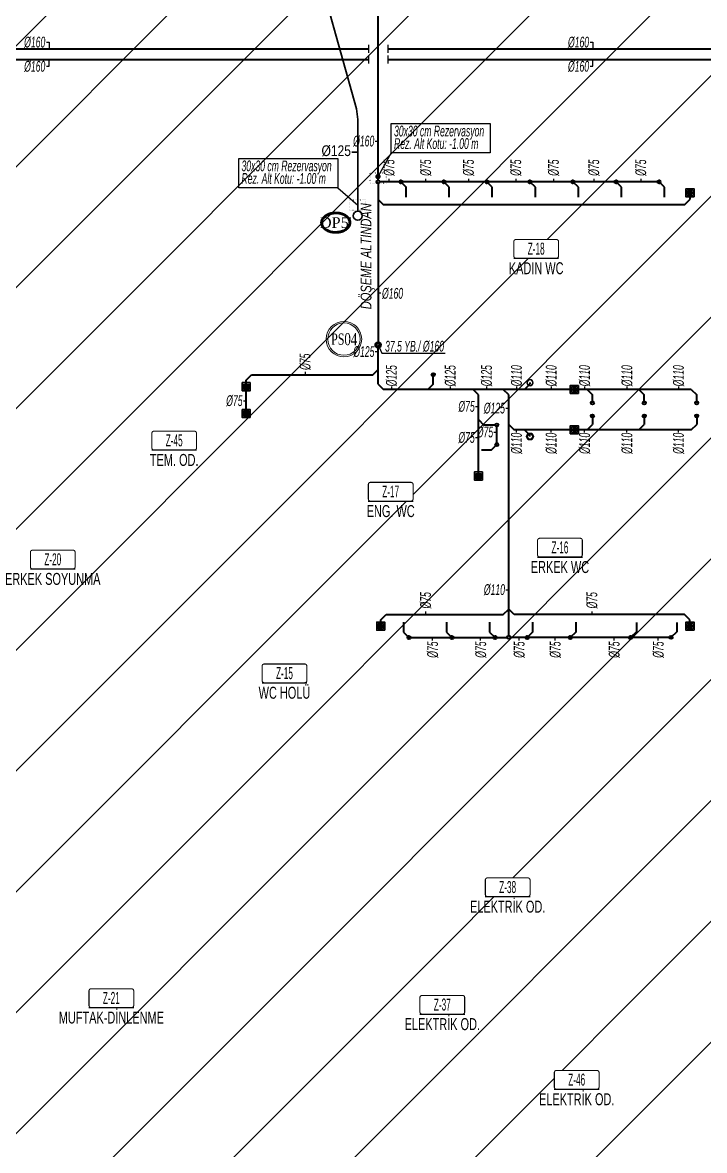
# Model space of a CAD drawing. Header units: centimetres. Extents: x 372964 to 529194, y 28783 to 59011.
# Drawn here: x 493296 to 494564, y 55016 to 57112 of the extents above; entities that cross this region are included whole.
import ezdxf
from ezdxf.enums import TextEntityAlignment as Align

# ---------------------------------------------------------------- set-up
doc = ezdxf.new("R2010")
doc.units = ezdxf.units.CM
doc.linetypes.add('CONTINOUS', pattern=[0])
doc.linetypes.add('DOT', pattern=[0.25, 0, -0.25])
doc.layers.get('0').update_dxf_attribs({"lineweight": 9})
for name, color, linetype in [('-M-MAHAL-DEBILER', 7, 'Continuous'), ('-M-MAHAL-ETIKET-NOT', 7, 'Continuous'), ('-M-MAHAL-ETIKET-NOTM', 7, 'Continuous'), ('-M-MAHAL-ETK-', 7, 'Continuous'), ('-M-MAHAL-HAVA-DEGISIM', 7, 'Continuous'), ('-M-MAHAL-NO', 7, 'Continuous'), ('-M-MAHAL-NOM', 7, 'Continuous'), ('0-KRCN--DELİK BORU', 4, 'CONTINOUS')]:
    doc.layers.add(name, color=color, linetype=linetype)
for name, color, linetype, lineweight in [('0-KRCN REZ.', 4, 'Continuous', 30), ('0-KRCN-SHT-KOLADI-YAZIYAĞMURSUYU', 4, 'Continuous', 35), ('0-KRCN-SHT-PİSSU-BORU', 220, 'PISSU_LINE50', 40), ('0-KRCN-SHT-SÜZGEÇBANYO', 171, 'Continuous', 35), ('0-KRCN-SHT-YAZI-KOLADI-PİSSU', 1, 'Continuous', 35), ('0-KRCN-SHT-YAZI-ÇAP-PİSSU', 41, 'Continuous', 30), ('0-MEK-SHT-aa YAĞMURSUYUBORUSU-100', 3, 'PISSU_LINE50', 35), ('0-MEK-SHT-KOLADI-YAZIYAĞMURSUYU', 4, 'Continuous', 35)]:
    doc.layers.add(name, color=color, linetype=linetype, lineweight=lineweight)
doc.styles.add('-M-ISSO-TEXT-TTF', font='ARIALN.TTF')
doc.styles.add('-M-MHLETK-NOT', font='romans.shx', dxfattribs={"width": 0.7})
doc.styles.add('-M-MHLETK-TEXT', font='ARIALN.TTF', dxfattribs={"width": 0.7})
doc.styles.add('ARIAL', font='arial.ttf', dxfattribs={"width": 0.8})
doc.styles.add('MUF', font='isocpeur.ttf')
doc.styles.add('YAZI', font='times.ttf')
doc.styles.add('ÇAP-2', font='ARIALNBI.TTF')
doc.linetypes.add('PISSU_LINE50', pattern='A,50,-10,["C",MUF,S=10,R=0,X=1,Y=-5],0', length=60)

# ---------------------------------------------------------------- blocks, each defined once
blk = doc.blocks.new('M-MHLETK-YNG')
at = {"layer": '-M-MAHAL-ETIKET-NOTM', "color": 3, "style": '-M-ISSO-TEXT-TTF', "width": 0.8, "flags": 8}
blk.add_attdef('MAH-ADI2', text='', height=1.11, dxfattribs=at).set_placement((0, -2.55), align=Align.MIDDLE_CENTER)
at = {"layer": '-M-MAHAL-HAVA-DEGISIM', "style": '-M-MHLETK-NOT', "width": 0.5, "flags": 8}
blk.add_attdef('HAVADEG', text='', height=0.6, dxfattribs=at).set_placement((0, 3.61), align=Align.MIDDLE_CENTER)
blk.add_wipeout([(-2.08, 1.74), (2.08, 1.74), (2.08, 0), (-2.08, 0)]).dxf.layer = '-M-MAHAL-ETK-'
at = {"layer": '-M-MAHAL-ETK-', "color": 0}
for p, q in [((-2.08, 0), (2.08, 0)), ((-1.16, 0), (-1.16, 0))]:
    blk.add_line(p, q, dxfattribs=at)
blk.add_lwpolyline([(-1.88, 1.74, 0.1, 0.1, 0), (1.88, 1.74, 0.1, 0.1, -0.414214), (2.08, 1.54, 0.1, 0.1, 0), (2.08, 0.2, 0.1, 0.1, -0.414214), (1.88, 0, 0.1, 0.1, 0), (-1.88, 0, 0.1, 0.1, -0.414214), (-2.08, 0.2, 0.1, 0.1, 0), (-2.08, 1.54, 0.1, 0.1, -0.414214)], format="xyseb", close=True, dxfattribs=at)
at = {"layer": '-M-MAHAL-DEBILER', "color": 4, "style": '-M-MHLETK-NOT', "width": 0.5, "flags": 8}
blk.add_attdef('DEBIS', text='', height=0.4, dxfattribs=at).set_placement((-2.17, 2.15), align=Align.MIDDLE_CENTER)
at = {"layer": '-M-MAHAL-DEBILER', "color": 191, "style": '-M-MHLETK-NOT', "width": 0.5, "flags": 8}
blk.add_attdef('DEBIR', text='', height=0.4, dxfattribs=at).set_placement((-1.61, 2.15), align=Align.MIDDLE_CENTER)
at = {"layer": '-M-MAHAL-DEBILER', "color": 31, "style": '-M-MHLETK-NOT', "width": 0.5, "flags": 8}
blk.add_attdef('DEBIF', text='', height=0.4, dxfattribs=at).set_placement((1.59, 2.15), align=Align.MIDDLE_CENTER)
at = {"layer": '-M-MAHAL-DEBILER', "color": 1, "style": '-M-MHLETK-NOT', "width": 0.5, "flags": 8}
blk.add_attdef('DEBIE', text='', height=0.4, dxfattribs=at).set_placement((2.32, 2.15), align=Align.MIDDLE_CENTER)
at = {"layer": '-M-MAHAL-ETIKET-NOT', "color": 3}
for tag, height, style, width, flags, p in [('KIS', 0.04, '-M-MHLETK-NOT', 0.5, 9, (-2.59, 1.62)), ('ALAN', 0.04, '-M-MHLETK-NOT', 0.5, 9, (-2.58, 1.56)), ('RH', 0.04, '-M-MHLETK-NOT', 0.5, 9, (-2.39, 1.62)), ('YUKSEKLIK', 0.04, '-M-MHLETK-NOT', 0.5, 9, (-2.32, 1.56)), ('YAZ', 0.04, '-M-MHLETK-NOT', 0.5, 9, (-2.18, 1.62)), ('MAH-ADI', 1.11, '-M-ISSO-TEXT-TTF', 0.8, 8, (0, -0.93))]:
    blk.add_attdef(tag, text='', height=height, dxfattribs=dict(at, style=style, width=width, flags=flags)).set_placement(p, align=Align.MIDDLE_CENTER)
at = {"layer": '-M-MAHAL-ETIKET-NOT', "color": 3, "style": '-M-MHLETK-NOT', "width": 0.5, "flags": 9}
for tag, p, height in [('HL', (-2.62, 1.49), 0.0286), ('KLKTR', (-2.62, 1.42), 0.04), ('RDY-BOY1', (-2.61, 1.37), 0.0286), ('RDY-BOY2', (-2.61, 1.32), 0.0286), ('RDY-BOY3', (-2.61, 1.27), 0.0286), ('RDY-BOY4', (-2.61, 1.22), 0.0286), ('KON-BOY1', (-2.61, 1.14), 0.0286), ('KON-BOY2', (-2.61, 1.09), 0.0286), ('KON-BOY3', (-2.61, 1.04), 0.0286), ('HLA', (-2.52, 1.49), 0.0286), ('RDY-TIP1', (-2.5, 1.37), 0.0286), ('RDY-TIP2', (-2.5, 1.32), 0.0286), ('RDY-TIP3', (-2.5, 1.27), 0.0286), ('RDY-TIP4', (-2.5, 1.22), 0.0286), ('KON-TIP1', (-2.5, 1.14), 0.0286), ('KON-TIP2', (-2.5, 1.09), 0.0286), ('KON-TIP3', (-2.5, 1.04), 0.0286), ('RDY-ADET1', (-2.39, 1.37), 0.0286), ('RDY-ADET2', (-2.39, 1.32), 0.0286), ('RDY-ADET3', (-2.39, 1.27), 0.0286), ('RDY-ADET4', (-2.39, 1.22), 0.0286), ('KON-ADET1', (-2.39, 1.14), 0.0286), ('KON-ADET2', (-2.39, 1.09), 0.0286), ('KON-ADET3', (-2.39, 1.04), 0.0286), ('RDY-ISI1', (-2.27, 1.37), 0.0286), ('RDY-ISI2', (-2.27, 1.32), 0.0286), ('RDY-ISI3', (-2.27, 1.27), 0.0286), ('RDY-ISI4', (-2.27, 1.22), 0.0286), ('KON-ISI1', (-2.27, 1.14), 0.0286), ('KON-ISI2', (-2.27, 1.09), 0.0286), ('KON-ISI3', (-2.27, 1.04), 0.0286), ('SHG', (-2.23, 1.49), 0.0286), ('AHU', (-2.23, 1.44), 0.0286), ('LHG', (-2.13, 1.49), 0.0286), ('RDY-BNP1', (-2.1, 1.37), 0.0286), ('RDY-BNP2', (-2.1, 1.32), 0.0286), ('RDY-BNP3', (-2.1, 1.27), 0.0286), ('RDY-BNP4', (-2.1, 1.22), 0.0286), ('KON-BNP1', (-2.1, 1.14), 0.0286), ('KON-BNP2', (-2.1, 1.09), 0.0286), ('KON-BNP3', (-2.1, 1.04), 0.0286), ('HG', (-2.04, 1.49), 0.0286), ('HGA', (-1.96, 1.49), 0.0286), ('EF', (-1.96, 1.44), 0.0286), ('RDY-BNK1', (-1.96, 1.37), 0.0286), ('RDY-BNK2', (-1.96, 1.32), 0.0286), ('RDY-BNK3', (-1.96, 1.27), 0.0286), ('RDY-BNK4', (-1.96, 1.22), 0.0286), ('KON-BNK1', (-1.96, 1.14), 0.0286), ('KON-BNK2', (-1.96, 1.09), 0.0286), ('KON-BNK3', (-1.96, 1.04), 0.0286), ('FCU-TIP1', (-2.61, 0.96), 0.0286), ('FCU-TIP2', (-2.61, 0.91), 0.0286), ('FCU-TIP3', (-2.61, 0.86), 0.0286), ('VRV-TIP1', (-2.61, 0.76), 0.0286), ('VRV-TIP2', (-2.61, 0.71), 0.0286), ('FCU-ADET1', (-2.52, 0.96), 0.0286), ('FCU-ADET2', (-2.52, 0.91), 0.0286), ('FCU-ADET3', (-2.52, 0.86), 0.0286), ('VRV-ADET1', (-2.52, 0.76), 0.0286), ('VRV-ADET2', (-2.52, 0.71), 0.0286), ('FCU-KAP1', (-2.4, 0.96), 0.0286), ('FCU-KAP2', (-2.4, 0.91), 0.0286), ('FCU-KAP3', (-2.4, 0.86), 0.0286), ('VRV-KAP1', (-2.4, 0.76), 0.0286), ('VRV-KAP2', (-2.4, 0.71), 0.0286), ('FCU-DUY1', (-2.27, 0.96), 0.0286), ('FCU-DUY2', (-2.27, 0.91), 0.0286), ('FCU-DUY3', (-2.27, 0.86), 0.0286), ('VRV-DUY1', (-2.27, 0.76), 0.0286), ('VRV-DUY2', (-2.27, 0.71), 0.0286), ('FCU-SOG1', (-2.15, 0.96), 0.0286), ('FCU-SOG2', (-2.15, 0.91), 0.0286), ('FCU-SOG3', (-2.15, 0.86), 0.0286), ('VRV-SOG1', (-2.15, 0.76), 0.0286), ('VRV-SOG2', (-2.15, 0.71), 0.0286), ('FCU-ISI1', (-2.04, 0.96), 0.0286), ('FCU-ISI2', (-2.04, 0.91), 0.0286), ('FCU-ISI3', (-2.04, 0.86), 0.0286), ('VRV-ISI1', (-2.04, 0.76), 0.0286), ('VRV-ISI2', (-2.04, 0.71), 0.0286), ('FCU-DEBI1', (-1.95, 0.96), 0.0286), ('FCU-DEBI2', (-1.95, 0.91), 0.0286), ('FCU-DEBI3', (-1.95, 0.86), 0.0286), ('VRV-DEBI1', (-1.95, 0.76), 0.0286), ('VRV-DEBI2', (-1.95, 0.71), 0.0286), ('FCU-BNP1', (-1.83, 0.96), 0.0286), ('FCU-BNP2', (-1.83, 0.91), 0.0286), ('FCU-BNP3', (-1.83, 0.86), 0.0286), ('VRV-BNP1', (-1.83, 0.76), 0.0286), ('VRV-BNP2', (-1.83, 0.71), 0.0286), ('FCU-BNK1', (-1.61, 0.96), 0.0286), ('FCU-BNK2', (-1.61, 0.91), 0.0286), ('FCU-BNK3', (-1.61, 0.86), 0.0286), ('VRV-BNK1', (-1.61, 0.76), 0.0286), ('VRV-BNK2', (-1.61, 0.71), 0.0286)]:
    blk.add_attdef(tag, p, '', height=height, dxfattribs=at)
at = {"layer": '-M-MAHAL-HAVA-DEGISIM', "style": '-M-MHLETK-NOT', "width": 0.5, "flags": 8}
blk.add_attdef('HAVA', text='', height=0.6, dxfattribs=at).set_placement((0, 2.4), align=Align.MIDDLE_CENTER)
at = {"layer": '-M-MAHAL-NO', "color": 7, "style": '-M-MHLETK-TEXT', "width": 0.6, "flags": 8}
blk.add_attdef('MAH-NO', text='', height=1.11, dxfattribs=at).set_placement((0, 0.89), align=Align.MIDDLE_CENTER)
at = {"layer": '-M-MAHAL-NOM', "color": 7, "style": '-M-MHLETK-TEXT', "width": 0.6, "flags": 8}
blk.add_attdef('MAH-NOM', text='', height=1.11, dxfattribs=at).set_placement((0, 0.89), align=Align.MIDDLE_CENTER)
blk = doc.blocks.new('A$C354C280E')
at = {"layer": '0-KRCN-SHT-YAZI-KOLADI-PİSSU', "color": 6, "lineweight": 20}
for radius in [22, 20]:
    blk.add_circle((0, 0), radius, dxfattribs=at)
at = {"layer": '0-KRCN-SHT-YAZI-KOLADI-PİSSU', "color": 6, "style": 'YAZI', "width": 0.7}
blk.add_text('PS', height=14, rotation=360, dxfattribs=at).set_placement((0.6, 0), align=Align.MIDDLE_RIGHT)
blk.add_attdef('99', text='', height=14, rotation=360, dxfattribs=at).set_placement((0.6, 0), align=Align.MIDDLE_LEFT)
blk = doc.blocks.new('0-MEK-SHT-SÜZGEÇ BANYO-1')
at = {"layer": '0-KRCN-SHT-SÜZGEÇBANYO', "color": 120, "lineweight": 20}
for p, q in [((-5, -4.5), (5, -4.5)), ((-5, -6.5), (5, -6.5)), ((-5, -8.5), (5, -8.5)), ((-5, -10.5), (5, -10.5))]:
    blk.add_line(p, q, dxfattribs=at)
at = {"layer": '0-KRCN-SHT-SÜZGEÇBANYO'}
blk.add_lwpolyline([(-7.5, 0), (7.5, 0), (7.5, -15), (-7.5, -15)], close=True, dxfattribs=at)
at = {"layer": '0-KRCN-SHT-SÜZGEÇBANYO', "color": 120, "lineweight": 20}
blk.add_lwpolyline([(-5, -2.5), (5, -2.5), (5, -12.5), (-5, -12.5)], close=True, dxfattribs=at)
at = {"layer": '0-KRCN-SHT-SÜZGEÇBANYO'}
blk.add_circle((0, -7.5), 3.5, dxfattribs=at)
blk = doc.blocks.new('G$CAA6DA624')
at = {"layer": '0-KRCN-SHT-YAZI-ÇAP-PİSSU', "linetype": 'Continuous'}
blk.add_lwpolyline([(0, 54.6), (184, 54.6), (184, -0.1), (0, 0)], close=True, dxfattribs=at)
at = {"layer": '0-KRCN-SHT-YAZI-ÇAP-PİSSU', "linetype": 'Continuous', "style": 'ÇAP-2', "width": 0.7}
for s, p in [('30x30 cm Rezervasyon', (5.1, 30.7)), ('Rez. Alt Kotu: -1.00 m', (5.1, 7.4))]:
    blk.add_text(s, height=20, dxfattribs=at).set_placement(p)
blk = doc.blocks.new('DİKİŞLİ ÇELİK BORU-DN50')
h = blk.add_hatch(color=256)
edge = h.paths.add_edge_path(flags=17)
edge.add_arc((0, 0), 26.5, 0, 360)
edge = h.paths.add_edge_path()
edge.add_arc((0, 0), 30.1, 0, 360)
at = {"color": 7}
for radius in [30.1, 26.5]:
    blk.add_circle((0, 0), radius, dxfattribs=at)

msp = doc.modelspace()

# ---------------------------------------------------------------- hatches: boundary and pattern name
h = msp.add_hatch()
h.set_pattern_fill('ANSI31', color=8, scale=50, style=0)
h.paths.add_polyline_path([(475400, 51640), (498580, 51640), (498580, 57840), (475400, 57840)])
at = {"layer": '0-KRCN-SHT-PİSSU-BORU'}
h = msp.add_hatch(dxfattribs=at)
h.set_pattern_fill('ANSI37', color=256, scale=0.2, angle=180)
h.set_pattern_definition([(45, (490580.1455, 64917.6992), (-0.449012806, 0.449012806), []), (135, (490580.1455, 64917.6992), (-0.449012806, -0.449012806), [])])
h.paths.add_polyline_path([(493960.39, 56512.563, 1), (493954.39, 56512.563, 1)])
h.paths.add_polyline_path([(493962.39, 56512.563, 1), (493952.39, 56512.563, 1)])
at = {"layer": '0-KRCN-SHT-YAZI-ÇAP-PİSSU', "linetype": 'Continuous'}
h = msp.add_hatch(color=256, dxfattribs=at)
h.dxf.hatch_style = 1
edge = h.paths.add_edge_path()
edge.add_arc((493957.188, 56825.427), 5, -90, 270, ccw=False)

# ---------------------------------------------------------------- linework, layer by layer
at = {"layer": '0-KRCN REZ.', "linetype": 'DOT', "ltscale": 10}
for points in [[(493972.394, 56812.658), (493942.394, 56812.658), (493942.394, 56832.563), (493972.394, 56832.563)], [(493934.14, 56762.514), (493904.14, 56762.514), (493904.14, 56782.418), (493934.14, 56782.418)]]:
    msp.add_lwpolyline(points, close=True, dxfattribs=at)
at = {"layer": '0-KRCN-SHT-KOLADI-YAZIYAĞMURSUYU', "linetype": 'Continuous'}
for points, knots in [([(493851.166, 56739.847), (493851.166, 56739.543), (493851.186, 56738.937), (493851.274, 56738.032), (493851.395, 56737.284), (493851.566, 56736.471), (493851.802, 56735.598), (493852.153, 56734.604), (493852.568, 56733.64), (493853.043, 56732.706), (493853.58, 56731.809), (493854.124, 56731.014), (493854.658, 56730.311), (493855.316, 56729.526), (493856.12, 56728.672), (493857.089, 56727.769), (493857.886, 56727.113), (493858.713, 56726.486), (493859.568, 56725.885), (493860.715, 56725.17), (493861.906, 56724.509), (493862.999, 56723.969), (493864.103, 56723.476), (493865.214, 56723.028), (493866.477, 56722.578), (493867.767, 56722.176), (493869.082, 56721.821), (493870.417, 56721.513), (493871.771, 56721.252), (493873.14, 56721.039), (493874.522, 56720.874), (493875.913, 56720.756), (493877.31, 56720.686), (493878.71, 56720.663), (493880.11, 56720.688), (493881.507, 56720.76), (493882.898, 56720.881), (493884.279, 56721.049), (493885.647, 56721.264), (493887, 56721.527), (493888.335, 56721.837), (493889.648, 56722.195), (493890.937, 56722.599), (493892.199, 56723.052), (493893.43, 56723.551), (493894.629, 56724.099), (493895.793, 56724.694), (493896.918, 56725.338), (493898.001, 56726.032), (493899.039, 56726.776), (493900.054, 56727.59), (493900.953, 56728.405), (493901.743, 56729.209), (493902.415, 56729.967), (493902.904, 56730.583), (493903.369, 56731.217), (493903.81, 56731.87), (493904.326, 56732.743), (493904.787, 56733.647), (493905.145, 56734.478), (493905.467, 56735.358), (493905.745, 56736.288), (493905.982, 56737.378), (493906.109, 56738.302), (493906.174, 56739.139), (493906.196, 56739.979), (493906.152, 56741.005), (493906.028, 56742.023), (493905.834, 56743.028), (493905.573, 56744.016), (493905.21, 56745.066), (493904.844, 56745.915), (493904.436, 56746.741), (493903.986, 56747.542), (493903.385, 56748.465), (493902.836, 56749.201), (493902.255, 56749.91), (493901.642, 56750.595), (493900.795, 56751.44), (493900.104, 56752.051), (493899.385, 56752.641), (493898.712, 56753.158), (493897.778, 56753.808), (493896.809, 56754.418), (493895.807, 56754.989), (493894.775, 56755.521), (493893.714, 56756.016), (493892.628, 56756.472), (493891.516, 56756.891), (493890.191, 56757.337), (493888.642, 56757.784), (493886.864, 56758.202), (493885.459, 56758.461), (493884.037, 56758.676), (493882.602, 56758.848), (493880.744, 56758.984), (493878.877, 56759.036), (493877.217, 56759.007), (493875.562, 56758.914), (493873.917, 56758.759), (493872.084, 56758.5), (493870.277, 56758.157), (493868.697, 56757.776), (493867.341, 56757.389), (493866.2, 56757.019), (493865.081, 56756.612), (493863.986, 56756.168), (493862.917, 56755.686), (493861.875, 56755.165), (493860.864, 56754.607), (493859.852, 56753.99), (493858.846, 56753.31), (493857.853, 56752.56), (493856.908, 56751.761), (493856.113, 56751.006), (493855.347, 56750.201), (493854.684, 56749.422), (493854.041, 56748.566), (493853.506, 56747.764), (493853.125, 56747.118), (493852.771, 56746.455), (493852.442, 56745.777), (493852.074, 56744.879), (493851.764, 56743.957), (493851.542, 56743.119), (493851.36, 56742.233), (493851.227, 56741.298), (493851.172, 56740.452), (493851.166, 56739.968), (493851.166, 56739.847)], [0, 0, 0, 0, 1.21339293, 2.42473124, 3.63489945, 4.23987968, 5.7478537, 7.25061553, 8.45036004, 9.9454989, 11.43713461, 12.62924321, 13.79813259, 14.96748664, 16.72440243, 18.48754911, 20.25915826, 20.85193816, 22.63814716, 24.43835494, 26.25374456, 28.08506238, 29.31503335, 31.08783614, 32.87543885, 34.67718763, 36.49221248, 38.3194604, 40.15772725, 42.00568806, 43.86168904, 45.72323025, 47.58851284, 49.45568478, 51.32287003, 53.18819734, 55.0498291, 56.90523756, 58.75253039, 60.59023363, 62.41697032, 64.23149033, 66.03270175, 67.81970382, 69.59116115, 71.34787006, 73.08989323, 74.81761227, 76.53175626, 78.23342668, 79.92411713, 81.73188659, 83.08334945, 84.4322027, 85.77980492, 86.22905114, 87.57846393, 88.92888361, 90.28144765, 91.63757804, 92.5445757, 94.02880747, 95.51508558, 97.00498723, 97.75200873, 98.8727907, 100.36434615, 101.85439832, 102.97201475, 104.45737462, 105.93716628, 107.41320008, 108.15038692, 109.62049886, 111.0878939, 112.55444747, 113.28796958, 114.75557978, 116.22646897, 118.07193451, 118.44221433, 119.94900834, 121.46489506, 122.99085289, 124.52761865, 126.07569893, 127.63538399, 129.20676336, 130.7904493, 132.38563882, 134.7986363, 137.2339575, 139.68875866, 140.51087388, 142.98603009, 145.47065952, 147.96044101, 150.45094642, 152.10958246, 154.59055578, 157.05924104, 159.51188105, 161.94502458, 163.55487615, 165.15343888, 166.74061708, 168.316109, 169.87976517, 171.43160544, 172.97183582, 174.50086452, 176.16921248, 177.82707391, 179.47579686, 181.11716916, 182.20851577, 183.92100538, 185.20467104, 186.48880743, 187.77470896, 188.20404817, 189.49509554, 190.78787061, 192.08334418, 193.38269276, 194.25185229, 195.70257141, 197.15469845, 197.63942296, 197.63942296, 197.63942296, 197.63942296]), ([(493853.416, 56739.847), (493853.416, 56738.955), (493853.518, 56738.063), (493853.914, 56736.322), (493854.209, 56735.473), (493854.965, 56733.846), (493855.426, 56733.067), (493857.002, 56730.882), (493858.314, 56729.593), (493861.326, 56727.35), (493863.027, 56726.393), (493867.5, 56724.476), (493870.418, 56723.694), (493876.475, 56722.86), (493879.611, 56722.809), (493885.72, 56723.445), (493888.69, 56724.13), (493894.102, 56726.197), (493896.548, 56727.578), (493899.648, 56730.216), (493900.608, 56731.236), (493902.208, 56733.463), (493902.848, 56734.672), (493903.638, 56736.991), (493903.854, 56738.078), (493903.979, 56740.27), (493903.887, 56741.374), (493903.409, 56743.519), (493903.023, 56744.559), (493902.007, 56746.526), (493901.378, 56747.453), (493899.921, 56749.178), (493899.095, 56749.977), (493896.348, 56752.201), (493894.178, 56753.424), (493889.411, 56755.324), (493886.814, 56755.999), (493881.438, 56756.772), (493878.66, 56756.87), (493873.195, 56756.481), (493870.508, 56755.995), (493865.485, 56754.463), (493863.147, 56753.418), (493859.602, 56751.146), (493858.258, 56750.041), (493856.229, 56747.815), (493855.466, 56746.747), (493854.269, 56744.457), (493853.837, 56743.234), (493853.481, 56741.271), (493853.416, 56740.559), (493853.416, 56739.847)], [0, 0, 0, 0, 0.13864935, 0.13864935, 0.2772987, 0.2772987, 0.41594805, 0.41594805, 0.68812098, 0.68812098, 0.96029391, 0.96029391, 1.34966335, 1.34966335, 1.73903278, 1.73903278, 2.12840222, 2.12840222, 2.51777166, 2.51777166, 2.7269123, 2.7269123, 2.93605295, 2.93605295, 3.10671137, 3.10671137, 3.27736978, 3.27736978, 3.4480282, 3.4480282, 3.61868661, 3.61868661, 3.78934503, 3.78934503, 4.13557457, 4.13557457, 4.4818041, 4.4818041, 4.82803364, 4.82803364, 5.17426317, 5.17426317, 5.52049271, 5.52049271, 5.77410359, 5.77410359, 5.97327976, 5.97327976, 6.17245593, 6.17245593, 6.28318531, 6.28318531, 6.28318531, 6.28318531])]:
    msp.add_open_spline(points, degree=3, knots=knots, dxfattribs=at)
at = {"layer": '0-KRCN-SHT-PİSSU-BORU'}
for p, q in [((493957.394, 56818.673), (493957.394, 57662.403)), ((493957.39, 56812.673), (493957.39, 56517.563)), ((494479.746, 56815.673), (493960.394, 56815.673)), ((493999.746, 56815.673), (494009.746, 56805.673)), ((494089.746, 56805.673), (494079.746, 56815.673)), ((494169.746, 56805.673), (494159.746, 56815.673)), ((494249.746, 56805.673), (494239.746, 56815.673)), ((494329.746, 56805.673), (494319.746, 56815.673)), ((494409.746, 56805.673), (494399.746, 56815.673)), ((494489.746, 56805.673), (494479.746, 56815.673)), ((494009.746, 56786.945), (494009.746, 56805.673)), ((494089.746, 56786.945), (494089.746, 56805.673)), ((494169.746, 56786.945), (494169.746, 56805.673)), ((494249.746, 56786.945), (494249.746, 56805.673)), ((494329.746, 56786.945), (494329.746, 56805.673)), ((494409.746, 56786.945), (494409.746, 56805.673)), ((494489.746, 56786.945), (494489.746, 56805.673)), ((494537.246, 56795.207), (494537.246, 56782.959)), ((493957.383, 56782.959), (493967.38, 56772.959)), ((494527.246, 56772.959), (493967.38, 56772.959)), ((494527.246, 56772.959), (494537.246, 56782.959)), ((493957.48, 56440.063), (493957.39, 56507.563)), ((493712.246, 56447.194), (493722.246, 56457.194)), ((493722.246, 56457.194), (493947.48, 56457.194)), ((493947.48, 56457.194), (493957.48, 56467.194)), ((494059.914, 56440.063), (494059.914, 56457.459)), ((493712.246, 56385.063), (493712.246, 56447.194)), ((493957.48, 56440.063), (493967.48, 56430.063)), ((494059.914, 56440.063), (494049.914, 56430.063)), ((494229.772, 56430.063), (494239.772, 56440.063)), ((494239.772, 56442.563), (494239.772, 56440.063)), ((494539.746, 56430.063), (493967.48, 56430.063)), ((494143.923, 56420.063), (494133.923, 56430.063)), ((494143.923, 56269.09), (494143.923, 56420.063)), ((494200.161, 56420.063), (494190.161, 56430.063)), ((494200.161, 55972.578), (494200.161, 56420.063)), ((494345.939, 56430.063), (494355.939, 56420.063)), ((494355.939, 56404.894), (494355.939, 56420.063)), ((494442.208, 56430.063), (494452.208, 56420.063)), ((494452.208, 56404.894), (494452.208, 56420.063)), ((494539.746, 56430.063), (494549.746, 56420.063)), ((494549.746, 56404.894), (494549.746, 56420.063)), ((494143.923, 56373.86), (494153.923, 56363.86)), ((494355.939, 56380.701), (494355.939, 56365.063)), ((494452.208, 56380.701), (494452.208, 56365.063)), ((494549.746, 56380.701), (494549.746, 56365.063)), ((494175.141, 56363.86), (494153.923, 56363.86)), ((494178.141, 56327.566), (494178.141, 56363.86)), ((494200.161, 56365.063), (494210.161, 56355.063)), ((494539.746, 56355.063), (494210.161, 56355.063)), ((494229.772, 56355.063), (494239.772, 56345.063)), ((494345.939, 56355.063), (494355.939, 56365.063)), ((494442.208, 56355.063), (494452.208, 56365.063)), ((494539.746, 56355.063), (494549.746, 56365.063)), ((494239.772, 56342.562), (494239.772, 56345.063)), ((494149.597, 56317.566), (494168.141, 56317.566)), ((494168.141, 56317.566), (494178.141, 56327.566)), ((494190.161, 56011.887), (494200.161, 56021.887)), ((494210.161, 56011.887), (494200.161, 56021.887)), ((493962.246, 56001.887), (493972.246, 56011.887)), ((493962.246, 55990.093), (493962.246, 56001.887)), ((493972.246, 56011.887), (494190.161, 56011.887)), ((494004.746, 55997.748), (494004.746, 55979.02)), ((494084.746, 55997.748), (494084.746, 55979.02)), ((494164.746, 55997.748), (494164.746, 55979.02)), ((494527.215, 56011.887), (494210.161, 56011.887)), ((494244.746, 55997.748), (494244.746, 55979.02)), ((494324.746, 55997.748), (494324.746, 55979.02)), ((494437.539, 55996.94), (494437.539, 55979.856)), ((494512.539, 55996.94), (494512.539, 55979.856)), ((494537.246, 56001.856), (494527.215, 56011.887)), ((494537.246, 55990.063), (494537.246, 56001.856)), ((494004.746, 55979.02), (494014.746, 55969.02)), ((494084.746, 55979.02), (494094.746, 55969.02)), ((494164.746, 55979.02), (494174.746, 55969.02)), ((494244.746, 55979.02), (494234.746, 55969.02)), ((494324.746, 55979.02), (494314.746, 55969.02)), ((494437.539, 55979.856), (494426.703, 55969.02)), ((494512.539, 55979.856), (494501.703, 55969.02)), ((494014.746, 55969.02), (494197.211, 55969.02)), ((494501.703, 55969.02), (494203.112, 55969.02))]:
    msp.add_line(p, q, dxfattribs=at)
at = {"layer": '0-KRCN-SHT-PİSSU-BORU', "color": 30}
for p, q in [((492941.115, 57062.854), (493939.489, 57062.854)), ((493975.298, 57062.854), (494775.308, 57062.854)), ((492941.115, 57042.854), (493939.489, 57042.854)), ((493975.298, 57042.854), (494800.308, 57042.854))]:
    msp.add_line(p, q, dxfattribs=at)
at = {"layer": '0-KRCN-SHT-PİSSU-BORU'}
for centre, radius in [((493957.394, 56815.673), 3), ((493999.746, 56815.673), 3), ((494079.746, 56815.673), 3), ((494159.746, 56815.673), 3), ((494239.746, 56815.673), 3), ((494319.746, 56815.673), 3), ((494399.746, 56815.673), 3), ((494479.746, 56815.673), 3), ((493957.39, 56512.563), 5), ((493957.39, 56512.563), 3), ((494059.914, 56457.459), 3), ((494355.939, 56404.894), 3), ((494452.208, 56404.894), 3), ((494549.746, 56404.894), 3), ((494355.939, 56380.701), 3), ((494452.208, 56380.701), 3), ((494549.746, 56380.701), 3), ((494178.141, 56363.86), 3), ((494178.141, 56363.86), 3), ((494239.721, 56342.564), 5.8), ((494178.141, 56327.566), 3), ((494014.746, 55969.02), 3), ((494094.746, 55969.02), 3), ((494174.746, 55969.02), 3), ((494200.161, 55969.563), 3), ((494200.161, 55969.563), 3), ((494234.746, 55969.02), 3), ((494314.746, 55969.02), 3), ((494426.703, 55969.02), 3), ((494502.046, 55969.363), 3)]:
    msp.add_circle(centre, radius, dxfattribs=at)
at = {"layer": '0-KRCN-SHT-YAZI-ÇAP-PİSSU', "linetype": 'Continuous'}
for p, q in [((493340.563, 57075.321), (493345.748, 57075.321)), ((493345.748, 57075.321), (493345.748, 57062.854)), ((493939.489, 57070.354), (493939.489, 57055.354)), ((493975.298, 57070.354), (493975.298, 57055.354)), ((494351.648, 57075.321), (494356.833, 57075.321)), ((494356.833, 57075.321), (494356.833, 57062.854)), ((493939.489, 57050.354), (493939.489, 57035.354)), ((493975.298, 57050.354), (493975.298, 57035.354)), ((493340.563, 57030.387), (493345.748, 57030.387)), ((493345.748, 57030.387), (493345.748, 57042.854)), ((494351.648, 57030.387), (494356.833, 57030.387)), ((494356.833, 57030.387), (494356.833, 57042.854)), ((493952.209, 56891.566), (493957.394, 56891.566)), ((493981.915, 56869.404), (493956.641, 56825.253)), ((493977.606, 56821.019), (493977.606, 56815.673)), ((494045.77, 56821.019), (494045.77, 56815.673)), ((494125.224, 56821.019), (494125.224, 56815.673)), ((494213.199, 56821.019), (494213.199, 56815.673)), ((494283.28, 56821.019), (494283.28, 56815.673)), ((494358.26, 56821.019), (494358.26, 56815.673)), ((494445.596, 56821.019), (494445.596, 56815.673)), ((493882.218, 56804.576), (493919.68, 56772.141)), ((493962.513, 56608.554), (493957.329, 56608.554)), ((493952.134, 56500.158), (493957.48, 56500.158)), ((493957.39, 56512.563), (493964.354, 56497.32)), ((493964.354, 56497.32), (494081.908, 56497.32)), ((493821.749, 56462.54), (493821.749, 56457.194)), ((493982.254, 56435.409), (493982.254, 56430.063)), ((494091.657, 56435.409), (494091.657, 56430.063)), ((494159.053, 56435.409), (494159.053, 56430.063)), ((494214.733, 56435.409), (494214.733, 56430.063)), ((494279.345, 56435.409), (494279.345, 56430.063)), ((494341.375, 56435.409), (494341.375, 56430.063)), ((494420.083, 56435.409), (494420.083, 56430.063)), ((494515.943, 56435.409), (494515.943, 56430.063)), ((493706.899, 56408.944), (493712.246, 56408.944)), ((494138.577, 56398.312), (494143.923, 56398.312)), ((494194.815, 56395.105), (494200.161, 56395.105)), ((494214.733, 56349.716), (494214.733, 56355.063)), ((494279.345, 56349.716), (494279.345, 56355.063)), ((494341.375, 56349.716), (494341.375, 56355.063)), ((494420.083, 56349.716), (494420.083, 56355.063)), ((494515.943, 56349.716), (494515.943, 56355.063)), ((494138.577, 56340.562), (494143.923, 56340.562)), ((494172.795, 56350.712), (494178.141, 56350.712)), ((494194.815, 56057.891), (494200.161, 56057.891)), ((494045.536, 56017.233), (494045.536, 56011.887)), ((494354.786, 56017.233), (494354.786, 56011.887)), ((494058.636, 55963.674), (494058.636, 55969.02)), ((494148.067, 55963.674), (494148.067, 55969.02)), ((494219.503, 55963.674), (494219.503, 55969.02)), ((494286.577, 55963.674), (494286.577, 55969.02)), ((494396.185, 55963.674), (494396.185, 55969.02)), ((494478.231, 55963.674), (494478.231, 55969.02))]:
    msp.add_line(p, q, dxfattribs=at)
at = {"layer": '0-MEK-SHT-aa YAĞMURSUYUBORUSU-100'}
for p, q in [((493916.988, 56951.301), (493428.753, 58697.702)), ((493919.68, 56931.671), (493916.988, 56951.301)), ((493919.68, 56761.035), (493919.68, 56931.671))]:
    msp.add_line(p, q, dxfattribs=at)
msp.add_circle((493919.68, 56752.655), 8.38, dxfattribs=at)
at = {"layer": '0-MEK-SHT-KOLADI-YAZIYAĞMURSUYU', "linetype": 'Continuous'}
msp.add_line((493919.68, 56870.654), (493908.847, 56870.654), dxfattribs=at)

# ---------------------------------------------------------------- block references
at = {"layer": '0-KRCN--DELİK BORU'}
for p, xscale, yscale, zscale, rotation in [((493957.394, 56815.673), -0.1000000000058208, 0.1000000000058208, 0.1000000000058208, 89.99999999999993), ((493957.394, 56815.673), -0.1000000000058208, 0.1000000000058208, 0.1000000000058208, 89.99999999999993), ((493999.746, 56815.673), -0.1000000000058208, 0.1000000000058208, 0.1000000000058208, 89.99999999999993), ((493999.746, 56815.673), -0.1000000000058208, 0.1000000000058208, 0.1000000000058208, 89.99999999999993), ((494079.746, 56815.673), -0.1000000000058208, 0.1000000000058208, 0.1000000000058208, 89.99999999999993), ((494079.746, 56815.673), -0.1000000000058208, 0.1000000000058208, 0.1000000000058208, 89.99999999999993), ((494159.746, 56815.673), -0.1000000000058208, 0.1000000000058208, 0.1000000000058208, 89.99999999999993), ((494159.746, 56815.673), -0.1000000000058208, 0.1000000000058208, 0.1000000000058208, 89.99999999999993), ((494239.746, 56815.673), -0.1000000000058208, 0.1000000000058208, 0.1000000000058208, 89.99999999999993), ((494239.746, 56815.673), -0.1000000000058208, 0.1000000000058208, 0.1000000000058208, 89.99999999999993), ((494319.746, 56815.673), -0.1000000000058208, 0.1000000000058208, 0.1000000000058208, 89.99999999999993), ((494319.746, 56815.673), -0.1000000000058208, 0.1000000000058208, 0.1000000000058208, 89.99999999999993), ((494399.746, 56815.673), -0.1000000000058208, 0.1000000000058208, 0.1000000000058208, 89.99999999999993), ((494399.746, 56815.673), -0.1000000000058208, 0.1000000000058208, 0.1000000000058208, 89.99999999999993), ((494479.746, 56815.673), -0.1000000000058208, 0.1000000000058208, 0.1000000000058208, 89.99999999999993), ((494479.746, 56815.673), -0.1000000000058208, 0.1000000000058208, 0.1000000000058208, 89.99999999999993), ((494059.914, 56457.459), -0.1000000000058208, 0.1000000000058208, 0.1000000000058208, 89.99999999999993), ((494059.914, 56457.459), -0.1000000000058208, 0.1000000000058208, 0.1000000000058208, 89.99999999999993), ((494239.848, 56442.487), -0.1933333333445869, 0.1933333333445869, 0.1933333333445869, 89.9999999999999), ((494355.939, 56404.894), -0.1000000000058208, 0.1000000000058208, 0.1000000000058208, 89.99999999999993), ((494355.939, 56404.894), -0.1000000000058208, 0.1000000000058208, 0.1000000000058208, 89.99999999999993), ((494452.208, 56404.894), -0.1000000000058208, 0.1000000000058208, 0.1000000000058208, 89.99999999999993), ((494452.208, 56404.894), -0.1000000000058208, 0.1000000000058208, 0.1000000000058208, 89.99999999999993), ((494549.746, 56404.894), -0.1000000000058208, 0.1000000000058208, 0.1000000000058208, 89.99999999999993), ((494549.746, 56404.894), -0.1000000000058208, 0.1000000000058208, 0.1000000000058208, 89.99999999999993), ((494355.939, 56380.701), -0.1000000000058208, 0.1000000000058208, 0.1000000000058208, 89.99999999999993), ((494355.939, 56380.701), -0.1000000000058208, 0.1000000000058208, 0.1000000000058208, 89.99999999999993), ((494452.208, 56380.701), -0.1000000000058208, 0.1000000000058208, 0.1000000000058208, 89.99999999999993), ((494452.208, 56380.701), -0.1000000000058208, 0.1000000000058208, 0.1000000000058208, 89.99999999999993), ((494549.746, 56380.701), -0.1000000000058208, 0.1000000000058208, 0.1000000000058208, 89.99999999999993), ((494549.746, 56380.701), -0.1000000000058208, 0.1000000000058208, 0.1000000000058208, 89.99999999999993), ((494178.141, 56363.86), -0.1000000000058208, 0.1000000000058208, 0.1000000000058208, 89.99999999999993), ((494178.141, 56363.86), -0.1000000000058208, 0.1000000000058208, 0.1000000000058208, 89.99999999999993), ((494178.141, 56327.566), -0.1000000000058208, 0.1000000000058208, 0.1000000000058208, 89.99999999999993), ((494178.141, 56327.566), -0.1000000000058208, 0.1000000000058208, 0.1000000000058208, 89.99999999999993), ((494239.721, 56342.564), -0.1933333333445869, 0.1933333333445869, 0.1933333333445869, 89.99999999999991), ((494239.721, 56342.564), -0.1933333333445869, 0.1933333333445869, 0.1933333333445869, 89.99999999999991), ((494014.746, 55969.02), -0.1000000000058208, 0.1000000000058208, 0.1000000000058208, 89.99999999999993), ((494014.746, 55969.02), -0.1000000000058208, 0.1000000000058208, 0.1000000000058208, 89.99999999999993), ((494094.746, 55969.02), -0.1000000000058208, 0.1000000000058208, 0.1000000000058208, 89.99999999999993), ((494094.746, 55969.02), -0.1000000000058208, 0.1000000000058208, 0.1000000000058208, 89.99999999999993), ((494174.746, 55969.02), -0.1000000000058208, 0.1000000000058208, 0.1000000000058208, 89.99999999999993), ((494174.746, 55969.02), -0.1000000000058208, 0.1000000000058208, 0.1000000000058208, 89.99999999999993), ((494200.161, 55969.563), -0.1000000000058208, 0.1000000000058208, 0.1000000000058208, 89.99999999999993), ((494200.161, 55969.563), -0.1000000000058208, 0.1000000000058208, 0.1000000000058208, 89.99999999999993), ((494234.746, 55969.02), -0.1000000000058208, 0.1000000000058208, 0.1000000000058208, 89.99999999999993), ((494234.746, 55969.02), -0.1000000000058208, 0.1000000000058208, 0.1000000000058208, 89.99999999999993), ((494314.746, 55969.02), -0.1000000000058208, 0.1000000000058208, 0.1000000000058208, 89.99999999999993), ((494314.746, 55969.02), -0.1000000000058208, 0.1000000000058208, 0.1000000000058208, 89.99999999999993), ((494426.703, 55969.02), -0.1000000000058208, 0.1000000000058208, 0.1000000000058208, 89.99999999999993), ((494426.703, 55969.02), -0.1000000000058208, 0.1000000000058208, 0.1000000000058208, 89.99999999999993), ((494502.046, 55969.363), -0.1000000000058208, 0.1000000000058208, 0.1000000000058208, 89.99999999999993), ((494502.046, 55969.363), -0.1000000000058208, 0.1000000000058208, 0.1000000000058208, 89.99999999999993)]:
    msp.add_blockref('DİKİŞLİ ÇELİK BORU-DN50', p, dxfattribs=dict(at, xscale=xscale, yscale=yscale, zscale=zscale, rotation=rotation))
at = {"layer": '0-KRCN-SHT-SÜZGEÇBANYO', "xscale": -1, "rotation": 270}
for p in [(494544.746, 56795.207), (493719.746, 56385.063), (494329.772, 56355.063), (493969.746, 55990.093), (494544.746, 55990.063)]:
    msp.add_blockref('0-MEK-SHT-SÜZGEÇ BANYO-1', p, dxfattribs=at)
at = {"layer": '0-KRCN-SHT-SÜZGEÇBANYO', "rotation": 270}
for p in [(493719.746, 56435.063), (494329.772, 56430.063), (494151.423, 56269.09)]:
    msp.add_blockref('0-MEK-SHT-SÜZGEÇ BANYO-1', p, dxfattribs=at)
at = {"layer": '0-KRCN-SHT-YAZI-KOLADI-PİSSU', "color": 6, "lineweight": 20}
ref = msp.add_blockref('A$C354C280E', (493893.876, 56523.422, 0), dxfattribs=dict(at, xscale=1.5, yscale=1.5, zscale=1.5))
ref.add_attrib('99', '04', dxfattribs={"color": 6, "height": 22.5, "style": 'YAZI', "width": 0.7}).set_placement((493894.78, 56523.422, 0), align=Align.MIDDLE_LEFT)
at = {"layer": '0-KRCN-SHT-YAZI-ÇAP-PİSSU', "linetype": 'Continuous'}
for p in [(493981.915, 56869.404), (493698.32, 56804.629)]:
    msp.add_blockref('G$CAA6DA624', p, dxfattribs=at)

# ---------------------------------------------------------------- texts
at = {"layer": '0-KRCN-SHT-KOLADI-YAZIYAĞMURSUYU', "style": 'YAZI'}
msp.add_text("DP5'", height=20, dxfattribs=at).set_placement((493878.646, 56739.838), align=Align.MIDDLE)
at = {"layer": '0-KRCN-SHT-YAZI-ÇAP-PİSSU', "linetype": 'Continuous', "style": 'ÇAP-2', "width": 0.7}
for s, p in [('%%C160', (493338.616, 57075.354)), ('%%C160', (494349.701, 57075.354)), ('%%C160', (493338.616, 57030.354)), ('%%C160', (494349.701, 57030.354)), ('%%C160', (493950.262, 56891.533)), ('%%c160', (494003.898, 56608.522)), ('37,5 YB./ %%C160', (494080.01, 56510.277)), ('%%C125', (493950.564, 56500.366)), ('%%C75', (493705.329, 56409.152)), ('%%C75', (494137.007, 56398.52)), ('%%C125', (494193.245, 56395.313)), ('%%C75', (494171.225, 56350.919)), ('%%C75', (494137.007, 56340.77)), ('%%C110', (494193.245, 56058.099))]:
    msp.add_text(s, height=20, dxfattribs=at).set_placement(p, align=Align.MIDDLE_RIGHT)
for s, p in [('%%C75', (493977.652, 56857.175)), ('%%C75', (494045.816, 56857.175)), ('%%C75', (494125.27, 56857.175)), ('%%C75', (494213.245, 56857.175)), ('%%C75', (494283.326, 56857.175)), ('%%C75', (494358.306, 56857.175)), ('%%C75', (494445.642, 56857.175)), ('%%C75', (493821.541, 56496.465)), ('%%C125', (493982.046, 56475.086)), ('%%C125', (494091.449, 56475.086)), ('%%C125', (494158.845, 56475.086)), ('%%C110', (494214.525, 56475.086)), ('%%C110', (494279.137, 56475.086)), ('%%C110', (494341.167, 56475.086)), ('%%C110', (494419.875, 56475.086)), ('%%C110', (494515.735, 56475.086)), ('%%C110', (494214.525, 56349.477)), ('%%C110', (494279.137, 56349.477)), ('%%C110', (494341.167, 56349.477)), ('%%C110', (494419.875, 56349.477)), ('%%C110', (494515.735, 56349.477)), ('%%C75', (494045.582, 56053.389)), ('%%C75', (494354.74, 56053.389)), ('%%C75', (494058.682, 55961.679)), ('%%C75', (494148.113, 55961.679)), ('%%C75', (494219.549, 55961.679)), ('%%C75', (494286.623, 55961.679)), ('%%C75', (494396.231, 55961.679)), ('%%C75', (494478.277, 55961.679))]:
    msp.add_text(s, height=20, rotation=90, dxfattribs=at).set_placement(p, align=Align.MIDDLE_RIGHT)
at = {"layer": '0-KRCN-SHT-YAZI-ÇAP-PİSSU', "linetype": 'Continuous', "style": 'ÇAP-2', "width": 0.9}
msp.add_text('DÖŞEME ALTINDAN', height=20, rotation=90, dxfattribs=at).set_placement((493934.932, 56578.901, -0.458), align=Align.MIDDLE_LEFT)
at = {"layer": '0-MEK-SHT-KOLADI-YAZIYAĞMURSUYU', "linetype": 'Continuous', "style": 'ARIAL', "width": 0.8}
msp.add_text('Ø125', height=20, dxfattribs=at).set_placement((493852.218, 56863.563))

# ---------------------------------------------------------------- next in the draw order: block references
at = {"layer": '-M-MAHAL-ETK-', "xscale": 20, "yscale": 20, "zscale": 20}
for p, values in [((494251.311, 56673.794), {'MAH-NO': 'Z-18', 'MAH-ADI': 'KADIN WC'}), ((493578.293, 56317.563), {'MAH-NO': 'Z-45', 'MAH-ADI': 'TEM. OD.'}), ((493980.793, 56222.563), {'MAH-NO': 'Z-17', 'MAH-ADI': 'ENG. WC'}), ((494295.524, 56118.604), {'MAH-NO': 'Z-16', 'MAH-ADI': 'ERKEK WC'}), ((493352.506, 56096.514), {'MAH-NO': 'Z-20', 'MAH-ADI': 'ERKEK SOYUNMA'}), ((493783.293, 55885.063), {'MAH-NO': 'Z-15', 'MAH-ADI': 'WC HOLÜ'}), ((494198.293, 55487.563), {'MAH-NO': 'Z-38', 'MAH-ADI': 'ELEKTRİK OD.'}), ((493461.456, 55281.548), {'MAH-NO': 'Z-21', 'MAH-ADI': 'MUFTAK-DİNLENME'}), ((494076.773, 55269.294), {'MAH-NO': 'Z-37', 'MAH-ADI': 'ELEKTRİK OD.'}), ((494326.617, 55129.797), {'MAH-NO': 'Z-46', 'MAH-ADI': 'ELEKTRİK OD.'})]:
    msp.add_blockref('M-MHLETK-YNG', p, dxfattribs=at).add_auto_attribs(values)

doc.saveas('drawing.dxf')
